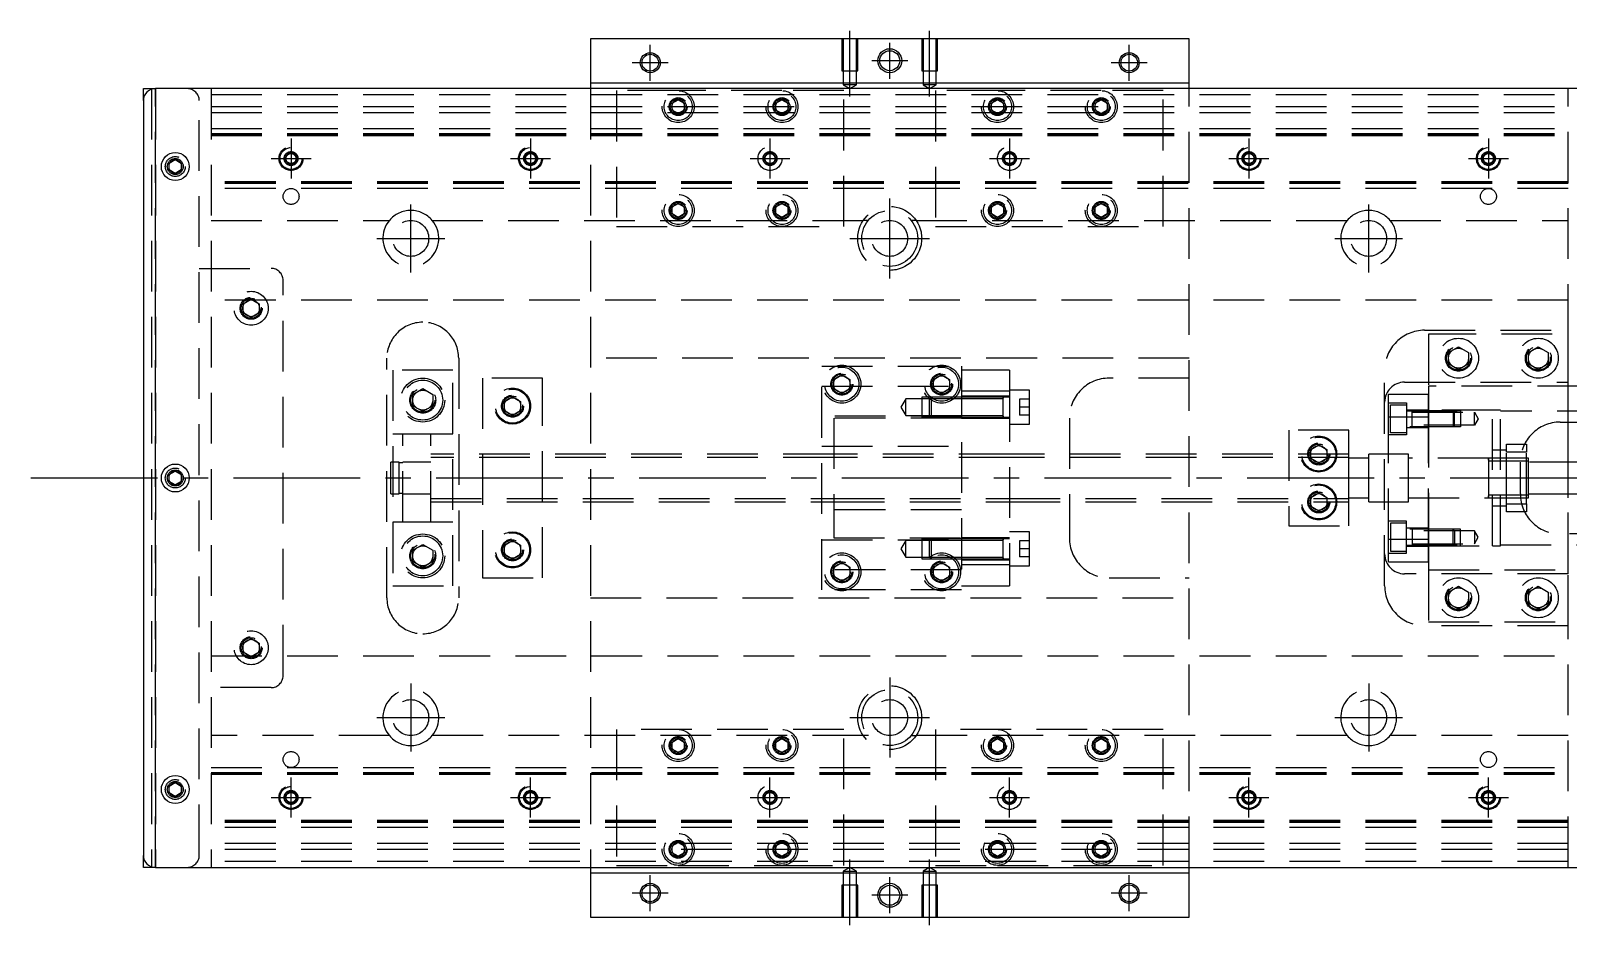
# Model space of a CAD drawing. Extents: x -28 to 553, y -274 to 112.
# Drawn here: x -28.2 to 357, y -112 to 112 of the extents above; entities that cross this region are included whole.
import ezdxf

# ---------------------------------------------------------------- set-up
doc = ezdxf.new("R2010")
doc.units = 0
doc.linetypes.add('CENTER', pattern=[50.8, 31.75, -6.35, 6.35, -6.35])
doc.linetypes.add('DASHED', pattern=[19.05, 12.7, -6.35])
doc.layers.get('0').update_dxf_attribs({"linetype": 'CONTINUOUS'})
doc.layers.add('CENTER', color=1, linetype='CENTER')

msp = doc.modelspace()

# ---------------------------------------------------------------- linework, layer by layer
at = {"color": 7, "linetype": 'CONTINUOUS'}
for p, q in [((112, 110), (112, 99)), ((262, 110), (112, 110)), ((262, 99), (262, 110)), ((0, 94.5), (0, 97.5)), ((0, 97.5), (3, 97.5)), ((371, 97.5), (3, 97.5)), ((112, 99), (262, 99)), ((112, 99), (112, 97.5)), ((262, 97.5), (262, 99)), ((0, 94.5), (0, -94.5)), ((6.5, 78.866026), (8, 79.73205)), ((6.5, 77.133974), (6.5, 78.866026)), ((8, 76.26795), (6.5, 77.133974)), ((8, 79.73205), (9.5, 78.866026)), ((9.5, 77.133974), (8, 76.26795)), ((9.5, 78.866026), (9.5, 77.133974)), ((6.5, 0.866026), (8, 1.73205)), ((6.5, -0.866026), (6.5, 0.866026)), ((8, 1.73205), (9.5, 0.866026)), ((9.5, 0.866026), (9.5, -0.866026)), ((8, -1.73205), (6.5, -0.866026)), ((9.5, -0.866026), (8, -1.73205)), ((6.5, -77.133974), (8, -76.26795)), ((8, -76.26795), (9.5, -77.133974)), ((6.5, -78.866026), (6.5, -77.133974)), ((8, -79.73205), (6.5, -78.866026)), ((9.5, -78.866026), (8, -79.73205)), ((9.5, -77.133974), (9.5, -78.866026)), ((0, -97.5), (0, -94.5)), ((3, -97.5), (0, -97.5)), ((3, -97.5), (371, -97.5)), ((112, -97.5), (112, -99)), ((112, -99), (112, -110)), ((262, -99), (112, -99)), ((262, -99), (262, -97.5)), ((262, -110), (262, -99)), ((112, -110), (262, -110))]:
    msp.add_line(p, q, dxfattribs=at)
at = {"color": 3, "linetype": 'DASHED'}
for p, q in [((175.000006, 110), (175.000006, 102)), ((175.35, 110), (175.35, 102)), ((178.65, 102), (178.65, 110)), ((178.999994, 102), (178.999994, 110)), ((195.000006, 110), (195.000006, 102)), ((195.35, 110), (195.35, 102)), ((198.65, 102), (198.65, 110)), ((198.999994, 102), (198.999994, 110)), ((175.000006, 102), (178.999994, 102)), ((175.35, 102), (175.35, 98.5)), ((178.65, 98.5), (178.65, 102)), ((195.000006, 102), (198.999994, 102)), ((195.35, 102), (195.35, 98.5)), ((198.65, 98.5), (198.65, 102)), ((2, 97.5), (2, -97.5)), ((3, 97.5), (3, -97.5)), ((3, -97.5), (3, 97.5)), ((3, -97.5), (3, 97.5)), ((3, 97.5), (3, -97.5)), ((17, 97.5), (17, -97.5)), ((112, 97.5), (112, -97.5)), ((134, 97), (118.5, 97)), ((118.5, 97), (118.5, 63)), ((160, 97), (134, 97)), ((175.5, 97), (160, 97)), ((178.65, 98.5), (175.35, 98.5)), ((175.35, 98.5), (177, 97.547372)), ((175.5, 63), (175.5, 97)), ((177, 97.547372), (178.65, 98.5)), ((198.65, 98.5), (195.35, 98.5)), ((195.35, 98.5), (197, 97.547372)), ((197, 97.547372), (198.65, 98.5)), ((198.5, 97), (198.5, 63)), ((214, 97), (198.5, 97)), ((240, 97), (214, 97)), ((255.5, 97), (240, 97)), ((255.5, 63), (255.5, 97)), ((262, -97.5), (262, 97.5)), ((357, -97.5), (357, 97.5)), ((14, -94.5), (14, 94.5)), ((17, 96), (357, 96)), ((17, 93), (357, 93)), ((132, 93), (132.030168, 93.346066)), ((132.5, 93.866026), (134, 94.73205)), ((132.5, 92.133974), (132.5, 93.866026)), ((134, 94.73205), (135.5, 93.866026)), ((135.5, 93.866026), (135.5, 92.133974)), ((158, 93), (158.023172, 93.30356)), ((158.5, 93.866026), (160, 94.73205)), ((158.5, 92.133974), (158.5, 93.866026)), ((160, 94.73205), (161.5, 93.866026)), ((161.5, 93.866026), (161.5, 92.133974)), ((212.5, 93.866026), (214, 94.73205)), ((212.5, 92.133974), (212.5, 93.866026)), ((214, 94.73205), (215.5, 93.866026)), ((215.5, 93.866026), (215.5, 92.133974)), ((215.973226, 93.326156), (216, 93)), ((238.5, 93.866026), (240, 94.73205)), ((238.5, 92.133974), (238.5, 93.866026)), ((240, 94.73205), (241.5, 93.866026)), ((241.5, 93.866026), (241.5, 92.133974)), ((241.973226, 93.326156), (242, 93)), ((17, 91.5), (357, 91.5)), ((134, 91.26795), (132.5, 92.133974)), ((135.5, 92.133974), (134, 91.26795)), ((160, 91.26795), (158.5, 92.133974)), ((161.5, 92.133974), (160, 91.26795)), ((214, 91.26795), (212.5, 92.133974)), ((215.5, 92.133974), (214, 91.26795)), ((240, 91.26795), (238.5, 92.133974)), ((241.5, 92.133974), (240, 91.26795)), ((17, 87.5), (357, 87.5)), ((17, 86.247728), (357, 86.247728)), ((17, 86.1147), (357, 86.1147)), ((17, 86.1), (357, 86.1)), ((17, 85.8), (357, 85.8)), ((35.75, 80.721688), (37, 81.443376)), ((37, 81.443376), (38.25, 80.721688)), ((95.75, 80.721688), (97, 81.443376)), ((97, 81.443376), (98.25, 80.721688)), ((275.75, 80.721688), (277, 81.443376)), ((277, 81.443376), (278.25, 80.721688)), ((335.75, 80.721688), (337, 81.443376)), ((337, 81.443376), (338.25, 80.721688)), ((6, 78), (6.030168, 78.346066)), ((35.75, 79.278312), (35.75, 80.721688)), ((37, 78.556624), (35.75, 79.278312)), ((38.25, 79.278312), (37, 78.556624)), ((38.25, 80.721688), (38.25, 79.278312)), ((38.477374, 80.25955), (38.5, 80)), ((95.5, 80), (95.516134, 80.21941)), ((95.75, 79.278312), (95.75, 80.721688)), ((97, 78.556624), (95.75, 79.278312)), ((98.25, 79.278312), (97, 78.556624)), ((98.25, 80.721688), (98.25, 79.278312)), ((275.75, 79.278312), (275.75, 80.721688)), ((277, 78.556624), (275.75, 79.278312)), ((278.25, 79.278312), (277, 78.556624)), ((278.25, 80.721688), (278.25, 79.278312)), ((278.477374, 80.25955), (278.5, 80)), ((335.75, 79.278312), (335.75, 80.721688)), ((337, 78.556624), (335.75, 79.278312)), ((338.25, 79.278312), (337, 78.556624)), ((338.25, 80.721688), (338.25, 79.278312)), ((338.477374, 80.25955), (338.5, 80)), ((357, 74.2), (17, 74.2)), ((357, 73.9), (17, 73.9)), ((357, 73.8853), (17, 73.8853)), ((357, 73.752272), (17, 73.752272)), ((357, 72.5), (17, 72.5)), ((132.5, 67.866026), (134, 68.73205)), ((132.5, 66.133974), (132.5, 67.866026)), ((134, 65.26795), (132.5, 66.133974)), ((134, 68.73205), (135.5, 67.866026)), ((135.5, 66.133974), (134, 65.26795)), ((135.5, 67.866026), (135.5, 66.133974)), ((135.973226, 67.326156), (136, 67)), ((158.5, 67.866026), (160, 68.73205)), ((158.5, 66.133974), (158.5, 67.866026)), ((160, 65.26795), (158.5, 66.133974)), ((160, 68.73205), (161.5, 67.866026)), ((161.5, 66.133974), (160, 65.26795)), ((161.5, 67.866026), (161.5, 66.133974)), ((161.973226, 67.326156), (162, 67)), ((212, 67), (212.023172, 67.30356)), ((212.5, 67.866026), (214, 68.73205)), ((212.5, 66.133974), (212.5, 67.866026)), ((214, 65.26795), (212.5, 66.133974)), ((214, 68.73205), (215.5, 67.866026)), ((215.5, 66.133974), (214, 65.26795)), ((215.5, 67.866026), (215.5, 66.133974)), ((238, 67), (238.030168, 67.346066)), ((238.5, 67.866026), (240, 68.73205)), ((238.5, 66.133974), (238.5, 67.866026)), ((240, 65.26795), (238.5, 66.133974)), ((240, 68.73205), (241.5, 67.866026)), ((241.5, 66.133974), (240, 65.26795)), ((241.5, 67.866026), (241.5, 66.133974)), ((17, 64.5), (61.638098, 64.5)), ((72.361902, 64.5), (180.385622, 64.5)), ((118.5, 63), (175.5, 63)), ((181.638097, 64.5), (180.385622, 64.5)), ((193.614378, 64.5), (192.361903, 64.5)), ((193.614378, 64.5), (301.638098, 64.5)), ((198.5, 63), (255.5, 63)), ((312.361902, 64.5), (357, 64.5)), ((14, 52.5), (32, 52.5)), ((35, -49.5), (35, 49.5)), ((357, 44.5), (17, 44.5)), ((25, 43.6547), (27, 44.809402)), ((25, 41.3453), (25, 43.6547)), ((27, 44.809402), (29, 43.6547)), ((29, 43.6547), (29, 41.3453)), ((29.483582, 42.786038), (29.5, 42.5)), ((27, 40.190598), (25, 41.3453)), ((29, 41.3453), (27, 40.190598)), ((321, 37), (357, 37)), ((322, 36), (322, 23)), ((372, 36), (322, 36)), ((357, 24), (357, 37)), ((327, 31.443376), (329.5, 32.886752)), ((327, 28.556624), (327, 31.443376)), ((329.5, 32.886752), (332, 31.443376)), ((332, 31.443376), (332, 28.556624)), ((347, 31.443376), (349.5, 32.886752)), ((347, 28.556624), (347, 31.443376)), ((349.5, 32.886752), (352, 31.443376)), ((352, 31.443376), (352, 28.556624)), ((61, -30), (61, 30)), ((77.5, 27), (62.5, 27)), ((62.5, 27), (62.5, -27)), ((77.5, -27), (77.5, 27)), ((79, 30), (79, -30)), ((262, 30), (112, 30)), ((170, 28), (205, 28)), ((170, -28), (170, 28)), ((205, 28), (205, -28)), ((217, 27), (205, 27)), ((217, 27), (217, 21.748564)), ((311, -27), (311, 27)), ((326.5, 30), (326.520026, 30.346056)), ((329.5, 27.113248), (327, 28.556624)), ((332, 28.556624), (329.5, 27.113248)), ((349.5, 27.113248), (347, 28.556624)), ((352, 28.556624), (349.5, 27.113248)), ((352.477798, 30.364306), (352.5, 30)), ((100, 25), (85, 25)), ((85, 25), (85, -25)), ((100, -25), (100, 25)), ((172.5, 23.5), (172.518502, 23.803588)), ((173, 24.6547), (175, 25.809402)), ((173, 22.3453), (173, 24.6547)), ((175, 25.809402), (177, 24.6547)), ((177, 24.6547), (177, 22.3453)), ((198, 24.6547), (200, 25.809402)), ((198, 22.3453), (198, 24.6547)), ((200, 25.809402), (202, 24.6547)), ((202, 24.6547), (202, 22.3453)), ((202.483582, 23.786038), (202.5, 23.5)), ((262, 25), (242, 25)), ((316, 24), (357, 24)), ((357, 4), (357, 24)), ((67, 19.5), (67.020026, 19.846056)), ((67.5, 20.943376), (70, 22.386752)), ((67.5, 18.056624), (67.5, 20.943376)), ((70, 22.386752), (72.5, 20.943376)), ((72.5, 20.943376), (72.5, 18.056624)), ((90.5, 19.1547), (92.5, 20.309402)), ((92.5, 20.309402), (94.5, 19.1547)), ((170, 23), (205, 23)), ((175, 21.190598), (173, 22.3453)), ((177, 22.3453), (175, 21.190598)), ((191, 19.85352), (189.787564, 17.75352)), ((191, 15.65352), (191, 19.85352)), ((195, 19.85352), (191, 19.85352)), ((195, 20.253516), (195, 15.253526)), ((197.4, 20.253516), (195, 20.253516)), ((197, 19.85352), (195, 19.85352)), ((197.4, 20.25352), (197, 19.85352)), ((197, 15.65352), (197, 19.85352)), ((205, 19.85352), (197, 19.85352)), ((197.4, 20.25352), (197.4, 15.25352)), ((205, 20.25352), (197.4, 20.25352)), ((200, 21.190598), (198, 22.3453)), ((202, 22.3453), (200, 21.190598)), ((217, 21.748564), (205, 21.748564)), ((217, 20.50352), (205, 20.50352)), ((215.405, 20.25352), (205, 20.25352)), ((215.4, 19.85352), (205, 19.85352)), ((217, 20.25352), (215.395, 20.25352)), ((215.4, 15.253516), (215.4, 20.253526)), ((215.4, 19.85352), (215.4, 20.253526)), ((215.4, 15.253516), (215.4, 20.253526)), ((215.4, 19.996122), (215.4, 20.25352)), ((215.4, 20.25352), (215.4, 19.996072)), ((215.4, 15.51097), (215.4, 19.996122)), ((215.4, 15.65352), (215.4, 19.85352)), ((222, 22.00352), (217, 22.00352)), ((217, 21.748564), (217, -21.748564)), ((219.5, 19.75352), (219.5, 17.75352)), ((222, 19.75352), (219.5, 19.75352)), ((222, 13.50352), (222, 22.00352)), ((312, 21), (322, 21)), ((312, 15.32971), (312, 21)), ((362, 23), (322, 23)), ((322, 23), (322, 15.32971)), ((322, 15.32971), (322, 21)), ((70, 16.613248), (67.5, 18.056624)), ((72.5, 18.056624), (70, 16.613248)), ((90.5, 16.8453), (90.5, 19.1547)), ((92.5, 15.690598), (90.5, 16.8453)), ((94.5, 16.8453), (92.5, 15.690598)), ((94.5, 19.1547), (94.5, 16.8453)), ((94.983582, 18.286038), (95, 18)), ((205, 15.5), (170, 15.5)), ((189.787564, 17.75352), (191, 15.65352)), ((191, 15.65352), (195, 15.65352)), ((195, 15.65352), (197, 15.65352)), ((197, 15.65352), (197.4, 15.25352)), ((197, 15.65352), (205, 15.65352)), ((205, 15.65352), (215.4, 15.65352)), ((215.4, 15.253516), (215.4, 15.65352)), ((215.4, 15.510988), (215.4, 15.25352)), ((215.4, 15.25352), (215.4, 15.51097)), ((222, 17.75352), (219.5, 17.75352)), ((219.5, 17.75352), (219.5, 15.75352)), ((222, 15.75352), (219.5, 15.75352)), ((312, 18.849242), (316.5, 18.849242)), ((312.5, 11.349242), (312.5, 18.349242)), ((312.5, 18.349242), (316.5, 18.349242)), ((316.5, 18.849242), (316.5, 10.849242)), ((316.5, 17.099242), (322, 17.099242)), ((316.5, 16.849238), (330, 16.849238)), ((317.9, 12.849238), (317.9, 16.849248)), ((317.9, 16.499242), (333.5, 16.499242)), ((338, 17), (322, 17)), ((338, 17), (322, 17)), ((328.15, 16.849238), (322, 16.849238)), ((328.15, 16.849242), (328.15, 12.849242)), ((328.15, 16.849242), (328.5, 16.499242)), ((330, 16.849238), (328.15, 16.849238)), ((328.5, 13.199242), (328.5, 16.499242)), ((330, 16.849238), (330, 12.849248)), ((333.5, 13.199242), (333.5, 16.499242)), ((333.5, 16.499242), (334.452628, 14.849242)), ((338, -17), (338, 17)), ((340, 17), (338, 17)), ((340, -17), (340, 17)), ((386, 16.75), (340, 16.75)), ((173, 15), (173, -15)), ((205, 15), (173, 15)), ((195, 15.253526), (197.4, 15.253526)), ((197.4, 15.253526), (205, 15.253526)), ((197.4, 15.25352), (205, 15.25352)), ((205, 15.25352), (215.405, 15.25352)), ((205, 15.00352), (217, 15.00352)), ((215.395, 15.25352), (217, 15.25352)), ((217, 13.50352), (222, 13.50352)), ((232, 15), (232, -15)), ((287, 12), (287, -12)), ((302, 12), (287, 12)), ((302, 6), (302, 12)), ((312, 15.32971), (322, 15.32971)), ((312, -15.32971), (312, 15.32971)), ((330, 12.849248), (316.5, 12.849248)), ((322, 12.599242), (316.5, 12.599242)), ((333.5, 13.199242), (317.9, 13.199242)), ((322, -15.32971), (322, 15.32971)), ((322, 15.32971), (322, -15.32971)), ((328.5, 13.199242), (328.15, 12.849242)), ((334.452628, 14.849242), (333.5, 13.199242)), ((355, 14), (370, 14)), ((65, 11), (62.5, 11)), ((65, -11), (65, 11)), ((72, 11), (65, 11)), ((72, 11), (65, 11)), ((72, -11), (72, 11)), ((77.5, 11), (72, 11)), ((170, 8), (205, 8)), ((292.5, 7.1547), (294.5, 8.309402)), ((294.5, 8.309402), (296.5, 7.1547)), ((316.5, 10.849242), (312, 10.849242)), ((316.5, 11.349242), (312.5, 11.349242)), ((341.5, 8.5), (346.5, 8.5)), ((341.5, 6.5), (341.5, 8.5)), ((346.5, 8.5), (346.5, 6.5)), ((62, -4), (62, 4)), ((64.1, 4), (62, 4)), ((64.1, -4), (64.1, 4)), ((72, 4), (65, 4)), ((72, 4), (65, 4)), ((173, 6), (72, 6)), ((173, 5.125), (72, 5.125)), ((217, 6), (173, 6)), ((217, 5.999994), (173, 5.999994)), ((217, 5.125), (173, 5.125)), ((217, 5.125), (173, 5.125)), ((302, 6), (217, 6)), ((302, 5.125), (217, 5.125)), ((292, 6), (292.018502, 6.303588)), ((292.5, 4.8453), (292.5, 7.1547)), ((294.5, 3.690598), (292.5, 4.8453)), ((296.5, 4.8453), (294.5, 3.690598)), ((296.5, 7.1547), (296.5, 4.8453)), ((302, -6), (302, 6)), ((307, 5), (302, 5)), ((307, -6), (307, 6)), ((312, 6), (307, 6)), ((307, -6), (307, 6)), ((317, 6), (307, 6)), ((317, -6), (317, 6)), ((317, -6), (317, 6)), ((337.005, 5), (317, 5)), ((336.995, 5), (317, 5)), ((346.5, 5), (336.995, 5)), ((337.005, 5), (336.995, 5)), ((337, 5.000006), (337, -5.000006)), ((337, 5.000006), (337, -5.000006)), ((337, 4.43509), (337, 5)), ((337, 5), (337, 4.435078)), ((337, 4.435078), (337, -4.43509)), ((347, 4.25), (337, 4.25)), ((346.5, 5), (337.005, 5)), ((341.5, 7), (338, 7)), ((346.5, 6.5), (341.5, 6.5)), ((341.5, -6.5), (341.5, 6.5)), ((345, -4), (345, 4)), ((346.5, -6.5), (346.5, 6.5)), ((347, 5), (346.5, 5)), ((347, -5), (347, 5)), ((360, 4), (347, 4)), ((357, -4), (357, 4)), ((9.973226, 0.326156), (10, 0)), ((65, 3.8), (64.1, 3.8)), ((64.1, -3.8), (65, -3.8)), ((292.5, -4.8453), (294.5, -3.690598)), ((294.5, -3.690598), (296.5, -4.8453)), ((62, -4), (64.1, -4)), ((65, -4), (72, -4)), ((65, -4), (72, -4)), ((72, -5.125), (173, -5.125)), ((72, -6), (173, -6)), ((173, -5.125), (217, -5.125)), ((173, -5.125), (217, -5.125)), ((173, -5.999994), (217, -5.999994)), ((173, -6), (217, -6)), ((217, -5.125), (302, -5.125)), ((217, -6), (302, -6)), ((292, -6), (292.018502, -5.696412)), ((292.5, -7.1547), (292.5, -4.8453)), ((294.5, -8.309402), (292.5, -7.1547)), ((296.5, -7.1547), (294.5, -8.309402)), ((296.5, -4.8453), (296.5, -7.1547)), ((302, -5), (307, -5)), ((302, -12), (302, -6)), ((307, -6), (312, -6)), ((307, -6), (317, -6)), ((317, -5), (337.005, -5)), ((317, -5), (336.995, -5)), ((336.995, -5), (346.5, -5)), ((336.995, -5), (337.005, -5)), ((337, -4.25), (347, -4.25)), ((337, -5), (337, -4.435078)), ((337, -4.43509), (337, -5)), ((337.005, -5), (346.5, -5)), ((338, -7), (341.5, -7)), ((341.5, -6.5), (346.5, -6.5)), ((341.5, -8.5), (341.5, -6.5)), ((346.5, -5), (347, -5)), ((346.5, -6.5), (346.5, -8.5)), ((347, -4), (360, -4)), ((357, -24), (357, -4)), ((62.5, -11), (65, -11)), ((65, -11), (72, -11)), ((65, -11), (72, -11)), ((72, -11), (77.5, -11)), ((205, -8), (170, -8)), ((316.5, -10.849242), (312, -10.849242)), ((312.5, -11.349242), (312.5, -18.349242)), ((316.5, -11.349242), (312.5, -11.349242)), ((316.5, -18.849242), (316.5, -10.849242)), ((346.5, -8.5), (341.5, -8.5)), ((173, -15), (205, -15)), ((195, -15.253526), (195, -20.253516)), ((197.4, -15.253526), (195, -15.253526)), ((197.4, -15.25352), (197, -15.65352)), ((197.4, -15.25352), (197.4, -20.25352)), ((205, -15.25352), (197.4, -15.25352)), ((217, -15.00352), (205, -15.00352)), ((215.405, -15.25352), (205, -15.25352)), ((217, -15.25352), (215.395, -15.25352)), ((215.4, -20.25267), (215.4, -15.253516)), ((215.4, -15.51092), (215.4, -15.25352)), ((215.4, -15.25352), (215.4, -15.51097)), ((222, -13.50352), (217, -13.50352)), ((222, -22.00352), (222, -13.50352)), ((287, -12), (302, -12)), ((312, -15.32971), (322, -15.32971)), ((312, -21), (312, -15.32971)), ((322, -12.599242), (316.5, -12.599242)), ((330, -12.849248), (316.5, -12.849248)), ((317.9, -12.849238), (317.9, -16.849248)), ((333.5, -13.199242), (317.9, -13.199242)), ((322, -21), (322, -15.32971)), ((322, -15.32971), (322, -23)), ((328.15, -16.849242), (328.15, -12.849242)), ((328.5, -13.199242), (328.15, -12.849242)), ((328.5, -13.199242), (328.5, -16.499242)), ((330, -16.849238), (330, -12.849248)), ((333.5, -13.199242), (333.5, -16.499242)), ((334.452628, -14.849242), (333.5, -13.199242)), ((333.5, -16.499242), (334.452628, -14.849242)), ((370, -14), (355, -14)), ((67.5, -18.056624), (70, -16.613248)), ((67.5, -20.943376), (67.5, -18.056624)), ((70, -16.613248), (72.5, -18.056624)), ((72.5, -18.056624), (72.5, -20.943376)), ((72.977798, -19.135694), (73, -19.5)), ((90, -18), (90.012884, -17.746512)), ((90.5, -16.8453), (92.5, -15.690598)), ((90.5, -19.1547), (90.5, -16.8453)), ((92.5, -20.309402), (90.5, -19.1547)), ((92.5, -15.690598), (94.5, -16.8453)), ((94.5, -19.1547), (92.5, -20.309402)), ((94.5, -16.8453), (94.5, -19.1547)), ((170, -15.5), (205, -15.5)), ((191, -15.65352), (189.787564, -17.75352)), ((189.787564, -17.75352), (191, -19.85352)), ((191, -19.85352), (191, -15.65352)), ((195, -15.65352), (191, -15.65352)), ((197, -15.65352), (195, -15.65352)), ((197, -19.85352), (197, -15.65352)), ((205, -15.65352), (197, -15.65352)), ((215.4, -15.65352), (205, -15.65352)), ((215.4, -19.996072), (215.4, -15.51092)), ((219.5, -15.75352), (219.5, -17.75352)), ((222, -15.75352), (219.5, -15.75352)), ((219.5, -17.75352), (219.5, -19.75352)), ((222, -17.75352), (219.5, -17.75352)), ((312, -18.849242), (316.5, -18.849242)), ((312.5, -18.349242), (316.5, -18.349242)), ((316.5, -16.849238), (330, -16.849238)), ((316.5, -17.099242), (322, -17.099242)), ((317.9, -16.499242), (333.5, -16.499242)), ((322, -17), (338, -17)), ((322, -17), (338, -17)), ((328.15, -16.849242), (328.5, -16.499242)), ((338, -17), (340, -17)), ((340, -16.75), (386, -16.75)), ((70, -22.386752), (67.5, -20.943376)), ((72.5, -20.943376), (70, -22.386752)), ((205, -23), (170, -23)), ((173, -22.3453), (175, -21.190598)), ((173, -24.6547), (173, -22.3453)), ((175, -21.190598), (177, -22.3453)), ((177, -22.3453), (177, -24.6547)), ((191, -19.85352), (195, -19.85352)), ((195, -19.85352), (197, -19.85352)), ((195, -20.253516), (197.4, -20.253516)), ((197, -19.85352), (197.4, -20.25352)), ((197, -19.85352), (205, -19.85352)), ((197.4, -20.25352), (205, -20.25352)), ((198, -22.3453), (200, -21.190598)), ((198, -24.6547), (198, -22.3453)), ((200, -21.190598), (202, -22.3453)), ((202, -22.3453), (202, -24.6547)), ((205, -19.85352), (215.4, -19.85352)), ((205, -20.25352), (215.405, -20.25352)), ((205, -20.50352), (217, -20.50352)), ((217, -21.748564), (205, -21.748564)), ((215.395, -20.25352), (217, -20.25352)), ((215.4, -19.996054), (215.4, -20.25352)), ((215.4, -20.25352), (215.4, -19.996072)), ((215.4, -20.253526), (215.4, -20.25267)), ((217, -21.748564), (217, -27)), ((217, -22.00352), (222, -22.00352)), ((222, -19.75352), (219.5, -19.75352)), ((312, -21), (322, -21)), ((322, -23), (362, -23)), ((322, -23), (322, -36)), ((85, -25), (100, -25)), ((172.5, -23.5), (172.518502, -23.196412)), ((175, -25.809402), (173, -24.6547)), ((177, -24.6547), (175, -25.809402)), ((200, -25.809402), (198, -24.6547)), ((202, -24.6547), (200, -25.809402)), ((202.483582, -23.213962), (202.5, -23.5)), ((242, -25), (262, -25)), ((357, -24), (316, -24)), ((357, -37), (357, -24)), ((62.5, -27), (77.5, -27)), ((112, -30), (262, -30)), ((205, -28), (170, -28)), ((205, -27), (217, -27)), ((326.5, -30), (326.520026, -29.653944)), ((327, -28.556624), (329.5, -27.113248)), ((327, -31.443376), (327, -28.556624)), ((329.5, -27.113248), (332, -28.556624)), ((332, -28.556624), (332, -31.443376)), ((347, -28.556624), (349.5, -27.113248)), ((347, -31.443376), (347, -28.556624)), ((349.5, -27.113248), (352, -28.556624)), ((352, -28.556624), (352, -31.443376)), ((352.477798, -29.635694), (352.5, -30)), ((329.5, -32.886752), (327, -31.443376)), ((332, -31.443376), (329.5, -32.886752)), ((349.5, -32.886752), (347, -31.443376)), ((352, -31.443376), (349.5, -32.886752)), ((357, -37), (321, -37)), ((322, -36), (372, -36)), ((25, -41.3453), (27, -40.190598)), ((25, -43.6547), (25, -41.3453)), ((27, -40.190598), (29, -41.3453)), ((29, -41.3453), (29, -43.6547)), ((29.483582, -42.213962), (29.5, -42.5)), ((17, -44.5), (357, -44.5)), ((27, -44.809402), (25, -43.6547)), ((29, -43.6547), (27, -44.809402)), ((32, -52.5), (14, -52.5)), ((61.638098, -64.5), (17, -64.5)), ((180.385622, -64.5), (72.361902, -64.5)), ((175.5, -63), (118.5, -63)), ((118.5, -63), (118.5, -97)), ((132.5, -66.133974), (134, -65.26795)), ((134, -65.26795), (135.5, -66.133974)), ((158.5, -66.133974), (160, -65.26795)), ((160, -65.26795), (161.5, -66.133974)), ((175.5, -97), (175.5, -63)), ((181.638097, -64.5), (180.385622, -64.5)), ((192.361903, -64.5), (193.614378, -64.5)), ((301.638098, -64.5), (193.614378, -64.5)), ((198.5, -63), (198.5, -97)), ((255.5, -63), (198.5, -63)), ((212.5, -66.133974), (214, -65.26795)), ((214, -65.26795), (215.5, -66.133974)), ((238.5, -66.133974), (240, -65.26795)), ((240, -65.26795), (241.5, -66.133974)), ((255.5, -97), (255.5, -63)), ((357, -64.5), (312.361902, -64.5)), ((132.5, -67.866026), (132.5, -66.133974)), ((134, -68.73205), (132.5, -67.866026)), ((135.5, -67.866026), (134, -68.73205)), ((135.5, -66.133974), (135.5, -67.866026)), ((135.973226, -66.673844), (136, -67)), ((158, -67), (158.023172, -66.69644)), ((158.5, -67.866026), (158.5, -66.133974)), ((160, -68.73205), (158.5, -67.866026)), ((161.5, -67.866026), (160, -68.73205)), ((161.5, -66.133974), (161.5, -67.866026)), ((212, -67), (212.023172, -66.69644)), ((212.5, -67.866026), (212.5, -66.133974)), ((214, -68.73205), (212.5, -67.866026)), ((215.5, -67.866026), (214, -68.73205)), ((215.5, -66.133974), (215.5, -67.866026)), ((238, -67), (238.030168, -66.653934)), ((238.5, -67.866026), (238.5, -66.133974)), ((240, -68.73205), (238.5, -67.866026)), ((241.5, -67.866026), (240, -68.73205)), ((241.5, -66.133974), (241.5, -67.866026)), ((17, -72.5), (357, -72.5)), ((357, -73.752272), (357, -72.5)), ((17, -73.752272), (357, -73.752272)), ((17, -73.8853), (357, -73.8853)), ((17, -73.9), (357, -73.9)), ((17, -74.2), (357, -74.2)), ((6, -78), (6.030168, -77.653934)), ((35.5, -80), (35.516134, -79.78059)), ((35.75, -79.278312), (37, -78.556624)), ((35.75, -80.721688), (35.75, -79.278312)), ((37, -81.443376), (35.75, -80.721688)), ((37, -78.556624), (38.25, -79.278312)), ((38.25, -80.721688), (37, -81.443376)), ((38.25, -79.278312), (38.25, -80.721688)), ((95.75, -79.278312), (97, -78.556624)), ((95.75, -80.721688), (95.75, -79.278312)), ((97, -81.443376), (95.75, -80.721688)), ((97, -78.556624), (98.25, -79.278312)), ((98.25, -80.721688), (97, -81.443376)), ((98.25, -79.278312), (98.25, -80.721688)), ((98.477374, -79.74045), (98.5, -80)), ((275.5, -80), (275.516134, -79.78059)), ((275.75, -79.278312), (277, -78.556624)), ((275.75, -80.721688), (275.75, -79.278312)), ((277, -81.443376), (275.75, -80.721688)), ((277, -78.556624), (278.25, -79.278312)), ((278.25, -80.721688), (277, -81.443376)), ((278.25, -79.278312), (278.25, -80.721688)), ((335.5, -80), (335.516134, -79.78059)), ((335.75, -79.278312), (337, -78.556624)), ((335.75, -80.721688), (335.75, -79.278312)), ((337, -81.443376), (335.75, -80.721688)), ((337, -78.556624), (338.25, -79.278312)), ((338.25, -80.721688), (337, -81.443376)), ((338.25, -79.278312), (338.25, -80.721688)), ((357, -85.8), (17, -85.8)), ((357, -86.1), (17, -86.1)), ((357, -86.1147), (17, -86.1147)), ((357, -86.247728), (17, -86.247728)), ((357, -87.5), (17, -87.5)), ((357, -91.5), (17, -91.5)), ((132.5, -92.133974), (134, -91.26795)), ((132.5, -93.866026), (132.5, -92.133974)), ((134, -91.26795), (135.5, -92.133974)), ((135.5, -92.133974), (135.5, -93.866026)), ((158.5, -92.133974), (160, -91.26795)), ((158.5, -93.866026), (158.5, -92.133974)), ((160, -91.26795), (161.5, -92.133974)), ((161.5, -92.133974), (161.5, -93.866026)), ((212.5, -92.133974), (214, -91.26795)), ((212.5, -93.866026), (212.5, -92.133974)), ((214, -91.26795), (215.5, -92.133974)), ((215.5, -92.133974), (215.5, -93.866026)), ((238.5, -92.133974), (240, -91.26795)), ((238.5, -93.866026), (238.5, -92.133974)), ((240, -91.26795), (241.5, -92.133974)), ((241.5, -92.133974), (241.5, -93.866026)), ((357, -93), (17, -93)), ((357, -96), (17, -96)), ((134, -94.73205), (132.5, -93.866026)), ((135.5, -93.866026), (134, -94.73205)), ((135.973226, -92.673844), (136, -93)), ((158, -93), (158.023172, -92.69644)), ((160, -94.73205), (158.5, -93.866026)), ((161.5, -93.866026), (160, -94.73205)), ((212, -93), (212.023172, -92.69644)), ((214, -94.73205), (212.5, -93.866026)), ((215.5, -93.866026), (214, -94.73205)), ((238, -93), (238.030168, -92.653934)), ((240, -94.73205), (238.5, -93.866026)), ((241.5, -93.866026), (240, -94.73205)), ((118.5, -97), (134, -97)), ((134, -97), (160, -97)), ((160, -97), (175.5, -97)), ((177, -97.547372), (175.35, -98.5)), ((175.35, -98.5), (177, -98.5)), ((175.35, -98.5), (175.35, -102)), ((178.65, -98.5), (177, -97.547372)), ((177, -98.5), (178.65, -98.5)), ((178.65, -102), (178.65, -98.5)), ((197, -97.547372), (195.35, -98.5)), ((195.35, -98.5), (197, -98.5)), ((195.35, -98.5), (195.35, -102)), ((198.65, -98.5), (197, -97.547372)), ((197, -98.5), (198.65, -98.5)), ((198.5, -97), (214, -97)), ((198.65, -102), (198.65, -98.5)), ((214, -97), (240, -97)), ((240, -97), (255.5, -97)), ((178.999994, -102), (175.000006, -102)), ((175.000006, -102), (175.000006, -110)), ((175.35, -102), (175.35, -110)), ((178.65, -110), (178.65, -102)), ((178.999994, -110), (178.999994, -102)), ((198.999994, -102), (195.000006, -102)), ((195.000006, -102), (195.000006, -110)), ((195.35, -102), (195.35, -110)), ((198.65, -110), (198.65, -102)), ((198.999994, -110), (198.999994, -102))]:
    msp.add_line(p, q, dxfattribs=at)
at = {"color": 3, "linetype": 'CONTINUOUS'}
for centre in [(127, 104), (247, 104), (127, -104), (247, -104)]:
    msp.add_circle(centre, 2.5, dxfattribs=at)
at = {"color": 7, "linetype": 'CONTINUOUS'}
for centre, radius in [((127, 104), 2.1), ((187, 104.5), 3), ((187, 104.5), 2.5), ((247, 104), 2.1), ((8, 78), 3.5), ((8, 0), 3.5), ((8, -78), 3.5), ((127, -104), 2.1), ((187, -104.5), 3), ((187, -104.5), 2.5), ((247, -104), 2.1)]:
    msp.add_circle(centre, radius, dxfattribs=at)
at = {"color": 3, "linetype": 'DASHED'}
for centre, radius in [((134, 93), 4), ((134, 93), 3.5), ((160, 93), 4), ((160, 93), 3.5), ((214, 93), 4), ((214, 93), 3.5), ((240, 93), 4), ((240, 93), 3.5), ((134, 93), 2.25), ((134, 93), 2), ((160, 93), 2.25), ((160, 93), 2), ((214, 93), 2.25), ((214, 93), 2), ((240, 93), 2.25), ((240, 93), 2), ((37, 80), 3), ((37, 80), 2.75), ((37, 80), 1.75), ((37, 80), 1.5), ((37, 80), 1.25), ((97, 80), 3), ((97, 80), 2.75), ((97, 80), 1.75), ((97, 80), 1.5), ((97, 80), 1.25), ((157, 80), 3), ((157, 80), 1.75), ((157, 80), 1.5), ((157, 80), 1.25), ((217, 80), 3), ((217, 80), 1.75), ((217, 80), 1.5), ((217, 80), 1.25), ((277, 80), 3), ((277, 80), 2.75), ((277, 80), 1.75), ((277, 80), 1.5), ((277, 80), 1.25), ((337, 80), 3), ((337, 80), 2.75), ((337, 80), 1.75), ((337, 80), 1.5), ((337, 80), 1.25), ((8, 78), 2.5), ((8, 78), 2), ((37, 70.5), 2), ((134, 67), 4), ((134, 67), 3.5), ((160, 67), 4), ((160, 67), 3.5), ((214, 67), 4), ((214, 67), 3.5), ((240, 67), 4), ((240, 67), 3.5), ((337, 70.5), 2), ((134, 67), 2.25), ((134, 67), 2), ((134, 67), 1.65), ((160, 67), 2.25), ((160, 67), 2), ((160, 67), 1.65), ((187, 60), 8), ((187, 60), 7), ((214, 67), 2.25), ((214, 67), 2), ((214, 67), 1.65), ((240, 67), 2.25), ((240, 67), 2), ((240, 67), 1.65), ((67, 60), 4.5), ((187, 60), 4.5), ((307, 60), 4.5), ((27, 42.5), 4.25), ((27, 42.5), 2.75), ((27, 42.5), 2.5), ((27, 42.5), 2.1), ((329.5, 30), 5), ((349.5, 30), 5), ((329.5, 30), 3.25), ((329.5, 30), 3), ((329.5, 30), 2.5), ((349.5, 30), 3.25), ((349.5, 30), 3), ((349.5, 30), 2.5), ((175, 23.5), 4.75), ((175, 23.5), 4.25), ((200, 23.5), 4.75), ((200, 23.5), 4.25), ((70, 19.5), 5.5), ((70, 19.5), 5), ((175, 23.5), 2.75), ((175, 23.5), 2.5), ((175, 23.5), 2.1), ((200, 23.5), 2.75), ((200, 23.5), 2.5), ((200, 23.5), 2.1), ((70, 19.5), 3.25), ((70, 19.5), 3), ((70, 19.5), 2.5), ((92.5, 18), 4.5), ((92.5, 18), 4.25), ((92.5, 18), 2.75), ((92.5, 18), 2.5), ((92.5, 18), 2.1), ((294.5, 6), 4.5), ((294.5, 6), 4.25), ((294.5, 6), 2.75), ((294.5, 6), 2.5), ((294.5, 6), 2.1), ((8, 0), 2.5), ((8, 0), 2), ((294.5, -6), 4.5), ((294.5, -6), 4.25), ((294.5, -6), 2.75), ((294.5, -6), 2.5), ((294.5, -6), 2.1), ((70, -19.5), 5.5), ((70, -19.5), 5), ((92.5, -18), 4.5), ((92.5, -18), 4.25), ((92.5, -18), 2.75), ((70, -19.5), 3.25), ((70, -19.5), 3), ((70, -19.5), 2.5), ((92.5, -18), 2.5), ((92.5, -18), 2.1), ((175, -23.5), 4.75), ((175, -23.5), 4.25), ((200, -23.5), 4.75), ((200, -23.5), 4.25), ((175, -23.5), 2.75), ((175, -23.5), 2.5), ((175, -23.5), 2.1), ((200, -23.5), 2.75), ((200, -23.5), 2.5), ((200, -23.5), 2.1), ((329.5, -30), 5), ((329.5, -30), 3.25), ((349.5, -30), 5), ((349.5, -30), 3.25), ((329.5, -30), 3), ((329.5, -30), 2.5), ((349.5, -30), 3), ((349.5, -30), 2.5), ((27, -42.5), 4.25), ((27, -42.5), 2.75), ((27, -42.5), 2.5), ((27, -42.5), 2.1), ((187, -60), 8), ((187, -60), 7), ((67, -60), 4.5), ((187, -60), 4.5), ((307, -60), 4.5), ((134, -67), 4), ((134, -67), 3.5), ((134, -67), 2.25), ((134, -67), 2), ((134, -67), 1.65), ((160, -67), 4), ((160, -67), 3.5), ((160, -67), 2.25), ((160, -67), 2), ((160, -67), 1.65), ((214, -67), 4), ((214, -67), 3.5), ((214, -67), 2.25), ((214, -67), 2), ((214, -67), 1.65), ((240, -67), 4), ((240, -67), 3.5), ((240, -67), 2.25), ((240, -67), 2), ((240, -67), 1.65), ((37, -70.5), 2), ((337, -70.5), 2), ((8, -78), 2.5), ((8, -78), 2), ((37, -80), 3), ((97, -80), 3), ((157, -80), 3), ((217, -80), 3), ((277, -80), 3), ((337, -80), 3), ((37, -80), 2.75), ((37, -80), 1.75), ((37, -80), 1.5), ((37, -80), 1.25), ((97, -80), 2.75), ((97, -80), 1.75), ((97, -80), 1.5), ((97, -80), 1.25), ((157, -80), 1.75), ((157, -80), 1.5), ((157, -80), 1.25), ((217, -80), 1.75), ((217, -80), 1.5), ((217, -80), 1.25), ((277, -80), 2.75), ((277, -80), 1.75), ((277, -80), 1.5), ((277, -80), 1.25), ((337, -80), 2.75), ((337, -80), 1.75), ((337, -80), 1.5), ((337, -80), 1.25), ((134, -93), 4), ((134, -93), 3.5), ((134, -93), 2.25), ((134, -93), 2), ((160, -93), 4), ((160, -93), 3.5), ((160, -93), 2.25), ((160, -93), 2), ((214, -93), 4), ((214, -93), 3.5), ((214, -93), 2.25), ((214, -93), 2), ((240, -93), 4), ((240, -93), 3.5), ((240, -93), 2.25), ((240, -93), 2)]:
    msp.add_circle(centre, radius, dxfattribs=at)
at = {"color": 7, "linetype": 'CONTINUOUS'}
for centre, radius, start, end in [((3, 94.5), 3, 90, 180), ((8, 78), 1.65, 155.380023, 180), ((8, 78), 1.65, 180, 204.619977), ((8, 78), 1.65, 144.619977, 155.380023), ((8, 78), 1.65, 204.619977, 215.380023), ((8, 78), 1.65, 95.380023, 144.619977), ((8, 78), 1.65, 215.380023, 264.619977), ((8, 78), 1.65, 84.619977, 95.380023), ((8, 78), 1.65, 35.380023, 84.619977), ((8, 78), 1.65, 275.380023, 324.619977), ((8, 78), 1.65, 24.619977, 35.380023), ((8, 78), 1.65, 324.619977, 335.380023), ((8, 78), 1.65, 335.380023, 24.619977), ((8, 78), 1.65, 264.619977, 275.380023), ((8, 0), 1.65, 155.380023, 180), ((8, 0), 1.65, 144.619977, 155.380023), ((8, 0), 1.65, 95.380023, 144.619977), ((8, 0), 1.65, 84.619977, 95.380023), ((8, 0), 1.65, 35.380023, 84.619977), ((8, 0), 1.65, 24.619977, 35.380023), ((8, 0), 1.65, 335.380023, 24.619977), ((8, 0), 1.65, 180, 204.619977), ((8, 0), 1.65, 204.619977, 215.380023), ((8, 0), 1.65, 215.380023, 264.619977), ((8, 0), 1.65, 264.619977, 275.380023), ((8, 0), 1.65, 275.380023, 324.619977), ((8, 0), 1.65, 324.619977, 335.380023), ((8, -78), 1.65, 95.380023, 144.619977), ((8, -78), 1.65, 84.619977, 95.380023), ((8, -78), 1.65, 35.380023, 84.619977), ((8, -78), 1.65, 155.380023, 180), ((8, -78), 1.65, 180, 204.619977), ((8, -78), 1.65, 144.619977, 155.380023), ((8, -78), 1.65, 204.619977, 215.380023), ((8, -78), 1.65, 215.380023, 264.619977), ((8, -78), 1.65, 264.619977, 275.380023), ((8, -78), 1.65, 275.380023, 324.619977), ((8, -78), 1.65, 24.619977, 35.380023), ((8, -78), 1.65, 324.619977, 335.380023), ((8, -78), 1.65, 335.380023, 24.619977), ((3, -94.5), 3, 180, 270)]:
    msp.add_arc(centre, radius, start, end, dxfattribs=at)
at = {"color": 3, "linetype": 'DASHED'}
for centre, radius, start, end in [((11, 94.5), 3, 0, 90), ((134, 93), 1.65, 155.380023, 180), ((134, 93), 1.65, 180, 204.619977), ((134, 93), 1.65, 144.619977, 155.380023), ((134, 93), 1.65, 95.380023, 144.619977), ((134, 93), 1.65, 84.619977, 95.380023), ((134, 93), 1.65, 35.380023, 84.619977), ((134, 93), 1.65, 24.619977, 35.380023), ((134, 93), 1.65, 335.380023, 24.619977), ((160, 93), 1.65, 155.380023, 180), ((160, 93), 1.65, 180, 204.619977), ((160, 93), 1.65, 144.619977, 155.380023), ((160, 93), 1.65, 95.380023, 144.619977), ((160, 93), 1.65, 84.619977, 95.380023), ((160, 93), 1.65, 35.380023, 84.619977), ((160, 93), 1.65, 24.619977, 35.380023), ((160, 93), 1.65, 335.380023, 24.619977), ((214, 93), 1.65, 155.380023, 180), ((214, 93), 1.65, 180, 204.619977), ((214, 93), 1.65, 144.619977, 155.380023), ((214, 93), 1.65, 95.380023, 144.619977), ((214, 93), 1.65, 84.619977, 95.380023), ((214, 93), 1.65, 35.380023, 84.619977), ((214, 93), 1.65, 24.619977, 35.380023), ((214, 93), 1.65, 335.380023, 24.619977), ((240, 93), 1.65, 155.380023, 180), ((240, 93), 1.65, 180, 204.619977), ((240, 93), 1.65, 144.619977, 155.380023), ((240, 93), 1.65, 95.380023, 144.619977), ((240, 93), 1.65, 84.619977, 95.380023), ((240, 93), 1.65, 35.380023, 84.619977), ((240, 93), 1.65, 24.619977, 35.380023), ((240, 93), 1.65, 335.380023, 24.619977), ((134, 93), 1.65, 204.619977, 215.380023), ((134, 93), 1.65, 215.380023, 264.619977), ((134, 93), 1.65, 264.619977, 275.380023), ((134, 93), 1.65, 275.380023, 324.619977), ((134, 93), 1.65, 324.619977, 335.380023), ((160, 93), 1.65, 204.619977, 215.380023), ((160, 93), 1.65, 215.380023, 264.619977), ((160, 93), 1.65, 264.619977, 275.380023), ((160, 93), 1.65, 275.380023, 324.619977), ((160, 93), 1.65, 324.619977, 335.380023), ((214, 93), 1.65, 204.619977, 215.380023), ((214, 93), 1.65, 215.380023, 264.619977), ((214, 93), 1.65, 264.619977, 275.380023), ((214, 93), 1.65, 275.380023, 324.619977), ((214, 93), 1.65, 324.619977, 335.380023), ((240, 93), 1.65, 204.619977, 215.380023), ((240, 93), 1.65, 215.380023, 264.619977), ((240, 93), 1.65, 264.619977, 275.380023), ((240, 93), 1.65, 275.380023, 324.619977), ((240, 93), 1.65, 324.619977, 335.380023), ((67, 60), 7, 40.005201, 139.994799), ((307, 60), 7, 40.005201, 139.994799), ((67, 60), 7, 139.994799, 40.005201), ((307, 60), 7, 139.994799, 40.005201), ((32, 49.5), 3, 0, 90), ((70, 30), 9, 90, 180), ((70, 30), 9, 0, 90), ((321, 27), 10, 90, 180), ((242, 15), 10, 90, 180), ((316, 19), 5, 90, 180), ((355, 4), 10, 90, 180), ((355, -4), 10, 180, 270), ((242, -15), 10, 180, 270), ((316, -19), 5, 180, 270), ((70, -30), 9, 180, 270), ((70, -30), 9, 270, 0), ((321, -27), 10, 180, 270), ((32, -49.5), 3, 270, 0), ((67, -60), 7, 319.994799, 220.005201), ((307, -60), 7, 319.994799, 220.005201), ((67, -60), 7, 220.005201, 319.994799), ((307, -60), 7, 220.005201, 319.994799), ((134, -93), 1.65, 155.380023, 180), ((134, -93), 1.65, 144.619977, 155.380023), ((134, -93), 1.65, 95.380023, 144.619977), ((134, -93), 1.65, 84.619977, 95.380023), ((134, -93), 1.65, 35.380023, 84.619977), ((134, -93), 1.65, 24.619977, 35.380023), ((134, -93), 1.65, 335.380023, 24.619977), ((160, -93), 1.65, 155.380023, 180), ((160, -93), 1.65, 144.619977, 155.380023), ((160, -93), 1.65, 95.380023, 144.619977), ((160, -93), 1.65, 84.619977, 95.380023), ((160, -93), 1.65, 35.380023, 84.619977), ((160, -93), 1.65, 24.619977, 35.380023), ((160, -93), 1.65, 335.380023, 24.619977), ((214, -93), 1.65, 155.380023, 180), ((214, -93), 1.65, 144.619977, 155.380023), ((214, -93), 1.65, 95.380023, 144.619977), ((214, -93), 1.65, 84.619977, 95.380023), ((214, -93), 1.65, 35.380023, 84.619977), ((214, -93), 1.65, 24.619977, 35.380023), ((214, -93), 1.65, 335.380023, 24.619977), ((240, -93), 1.65, 155.380023, 180), ((240, -93), 1.65, 144.619977, 155.380023), ((240, -93), 1.65, 95.380023, 144.619977), ((240, -93), 1.65, 84.619977, 95.380023), ((240, -93), 1.65, 35.380023, 84.619977), ((240, -93), 1.65, 24.619977, 35.380023), ((240, -93), 1.65, 335.380023, 24.619977), ((11, -94.5), 3, 270, 0), ((134, -93), 1.65, 180, 204.619977), ((134, -93), 1.65, 204.619977, 215.380023), ((134, -93), 1.65, 215.380023, 264.619977), ((134, -93), 1.65, 264.619977, 275.380023), ((134, -93), 1.65, 275.380023, 324.619977), ((134, -93), 1.65, 324.619977, 335.380023), ((160, -93), 1.65, 180, 204.619977), ((160, -93), 1.65, 204.619977, 215.380023), ((160, -93), 1.65, 215.380023, 264.619977), ((160, -93), 1.65, 264.619977, 275.380023), ((160, -93), 1.65, 275.380023, 324.619977), ((160, -93), 1.65, 324.619977, 335.380023), ((214, -93), 1.65, 180, 204.619977), ((214, -93), 1.65, 204.619977, 215.380023), ((214, -93), 1.65, 215.380023, 264.619977), ((214, -93), 1.65, 264.619977, 275.380023), ((214, -93), 1.65, 275.380023, 324.619977), ((214, -93), 1.65, 324.619977, 335.380023), ((240, -93), 1.65, 180, 204.619977), ((240, -93), 1.65, 204.619977, 215.380023), ((240, -93), 1.65, 215.380023, 264.619977), ((240, -93), 1.65, 264.619977, 275.380023), ((240, -93), 1.65, 275.380023, 324.619977), ((240, -93), 1.65, 324.619977, 335.380023)]:
    msp.add_arc(centre, radius, start, end, dxfattribs=at)
at = {"layer": 'CENTER', "color": 1, "linetype": 'CENTER'}
for p, q in [((177, 95.547372), (177, 112)), ((197, 95.547372), (197, 112)), ((127, 99.5), (127, 108.5)), ((187, 100), (187, 109)), ((247, 99.5), (247, 108.5)), ((191.5, 104.5), (182.5, 104.5)), ((131.5, 104), (122.5, 104)), ((251.5, 104), (242.5, 104)), ((37, 85), (37, 75)), ((97, 85), (97, 75)), ((157, 85), (157, 75)), ((217, 85), (217, 75)), ((277, 85), (277, 75)), ((337, 85), (337, 75)), ((32, 80), (42, 80)), ((92, 80), (102, 80)), ((152, 80), (162, 80)), ((212, 80), (222, 80)), ((272, 80), (282, 80)), ((332, 80), (342, 80)), ((187, 50), (187, 70)), ((67, 51.5), (67, 68.5)), ((307, 51.5), (307, 68.5)), ((58.5, 60), (75.5, 60)), ((177, 60), (197, 60)), ((298.5, 60), (315.5, 60)), ((-28.21745, 0), (407.622347, 0)), ((187, -50), (187, -70)), ((67, -51.5), (67, -68.5)), ((307, -51.5), (307, -68.5)), ((58.5, -60), (75.5, -60)), ((177, -60), (197, -60)), ((298.5, -60), (315.5, -60)), ((37, -85), (37, -75)), ((97, -85), (97, -75)), ((157, -85), (157, -75)), ((217, -85), (217, -75)), ((277, -85), (277, -75)), ((337, -85), (337, -75)), ((32, -80), (42, -80)), ((92, -80), (102, -80)), ((152, -80), (162, -80)), ((212, -80), (222, -80)), ((272, -80), (282, -80)), ((332, -80), (342, -80)), ((177, -112), (177, -95.547372)), ((197, -112), (197, -95.547372)), ((127, -108.5), (127, -99.5)), ((187, -109), (187, -100)), ((247, -108.5), (247, -99.5)), ((131.5, -104), (122.5, -104)), ((251.5, -104), (242.5, -104)), ((191.5, -104.5), (182.5, -104.5))]:
    msp.add_line(p, q, dxfattribs=at)

doc.saveas('drawing.dxf')
